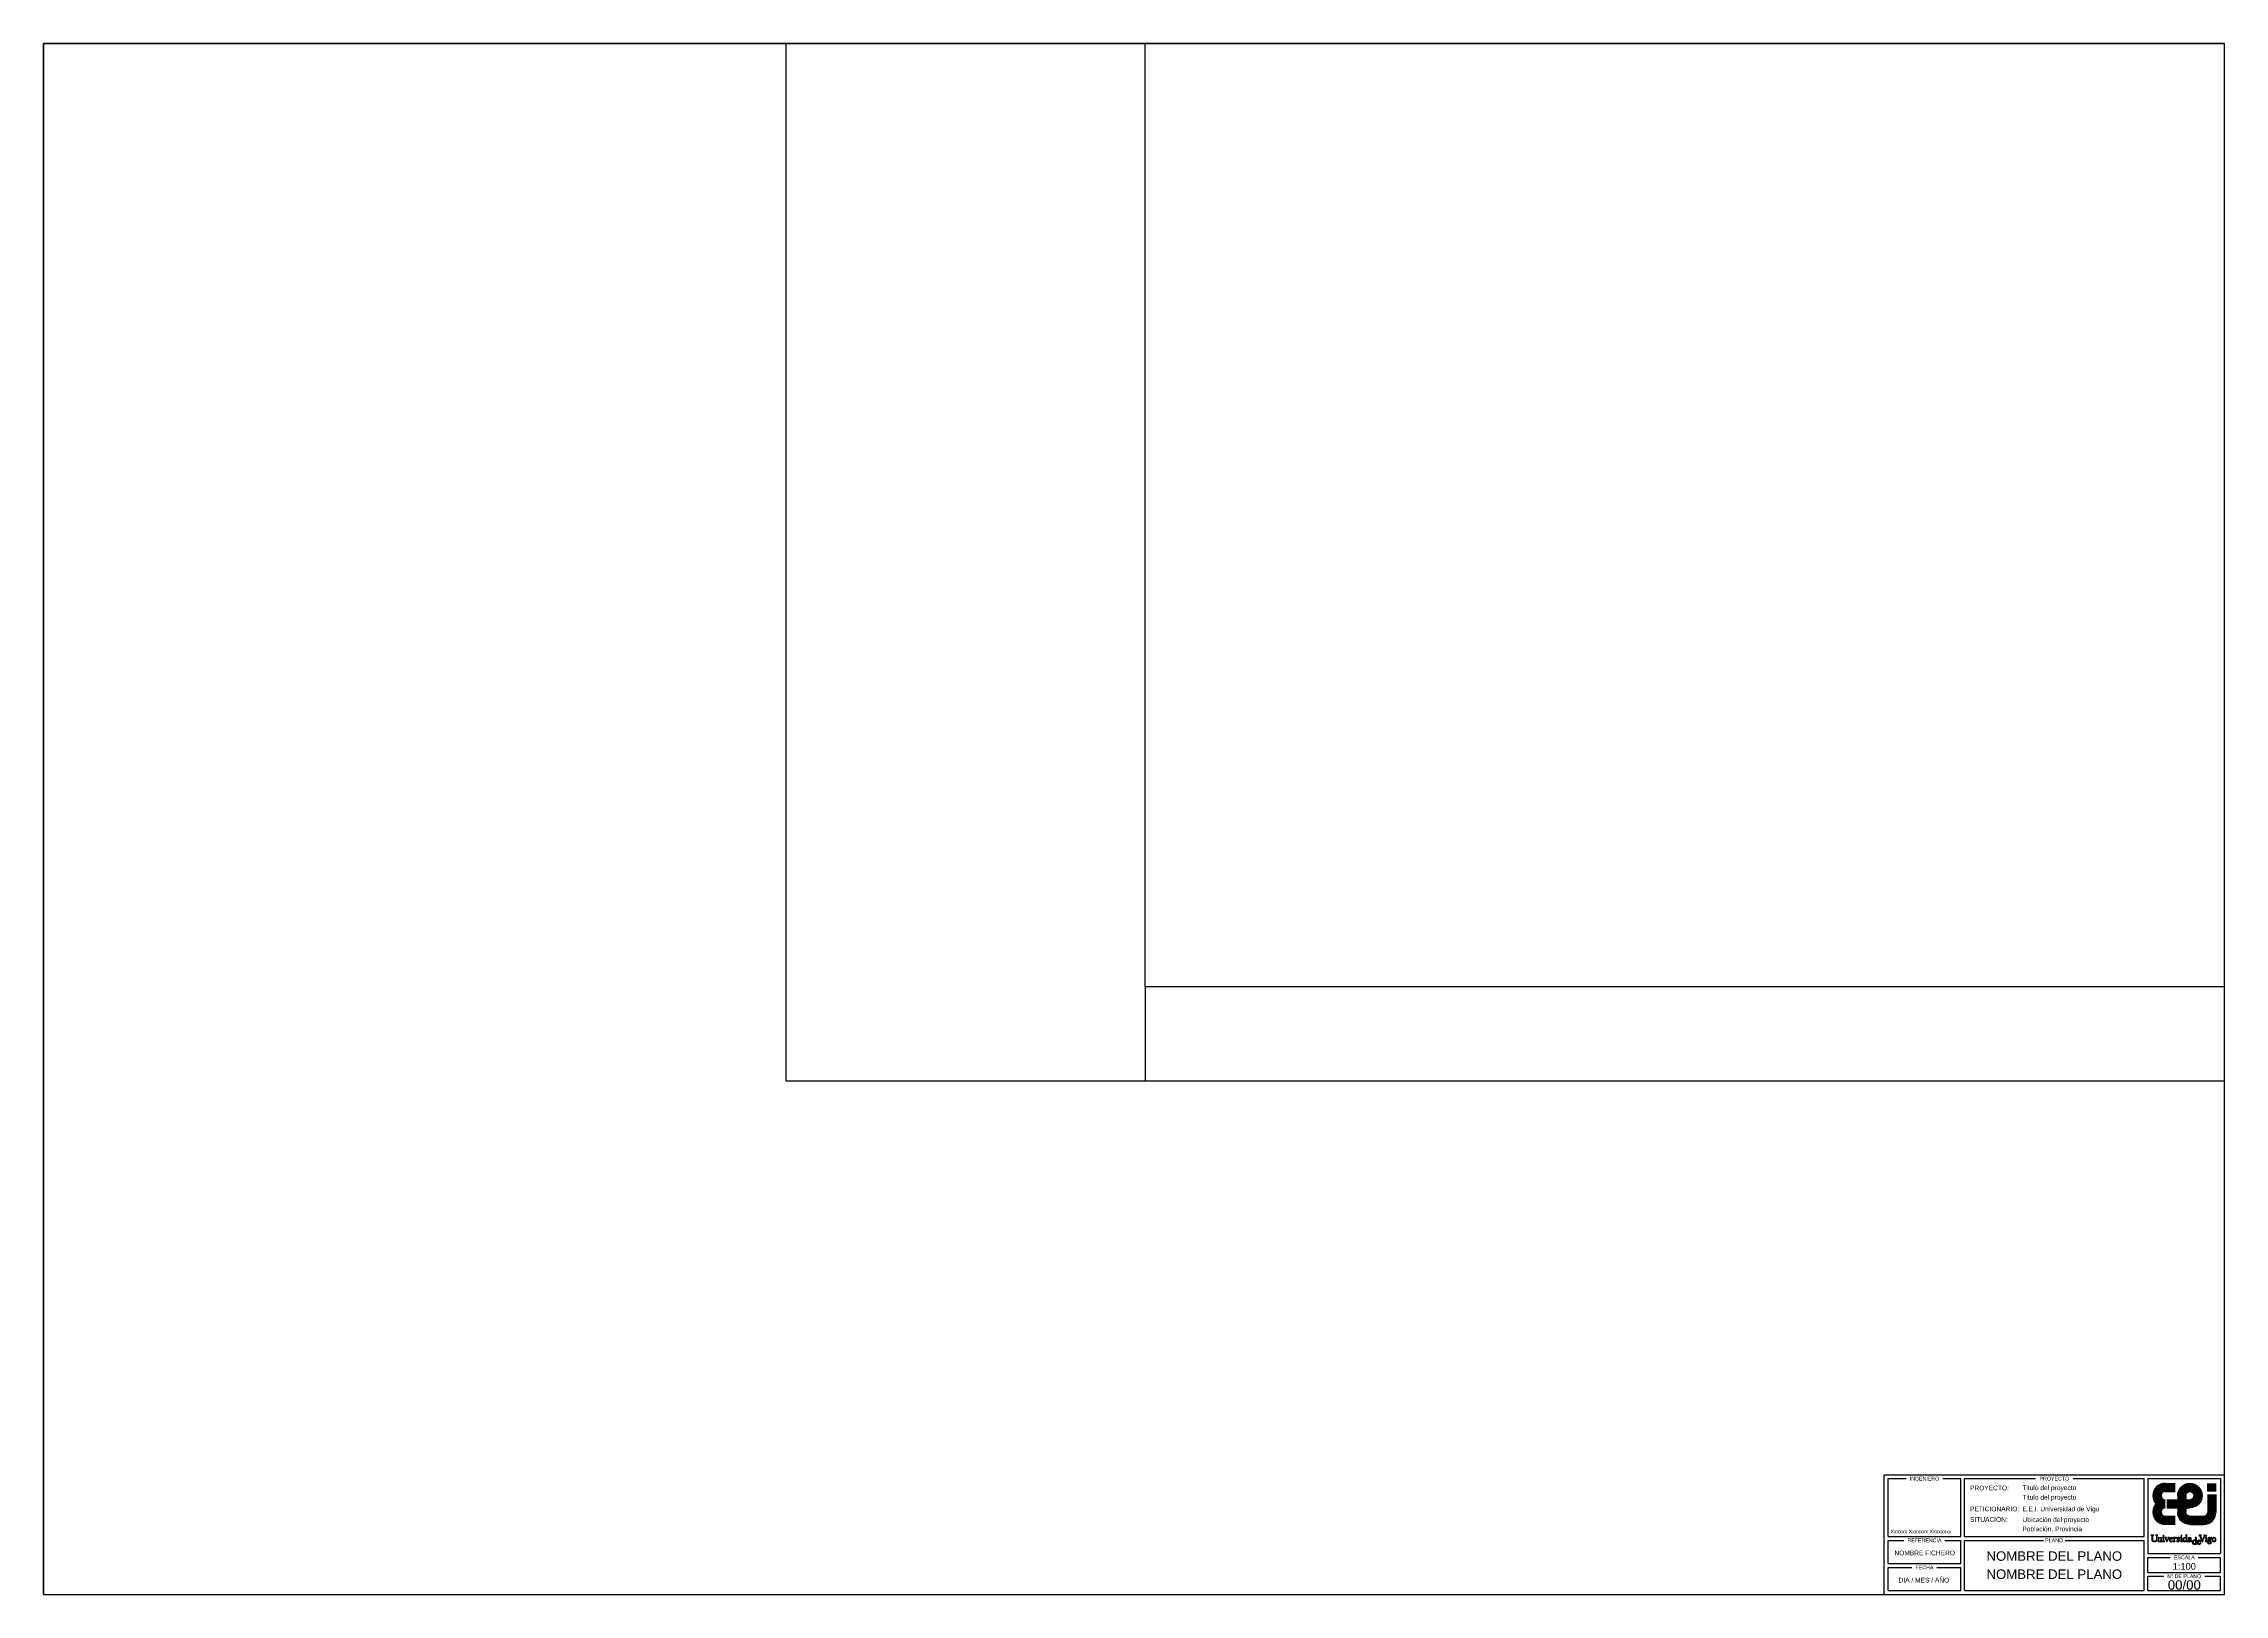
# Paper-space layout 'A0_PDF-b&n' of a CAD drawing. Header units: millimetres. Extents: x 24 to 1178, y 9 to 830.
# The model-space entities are those that its viewports show. They can reach past a viewport. Long polylines and large blocks are cut down to what shows.
import ezdxf
from ezdxf.enums import TextEntityAlignment as Align

# ---------------------------------------------------------------- set-up
doc = ezdxf.new("R2010")
doc.units = ezdxf.units.MM
doc.header["$LTSCALE"] = 0.05
doc.linetypes.add('CONTINUA', pattern=[0])
doc.layers.get('0').update_dxf_attribs({"color": 250})
for name, color, linetype, lineweight in [('Borde Formato', 7, 'Continuous', 25), ('Cajetin.Lineas', 7, 'CONTINUA', 25), ('Cajetin.Textos', 7, 'CONTINUA', 25), ('Cajetin.Titulos', 7, 'CONTINUA', 25), ('Ventana grafica 1', 7, 'Continuous', 25)]:
    doc.layers.add(name, color=color, linetype=linetype, lineweight=lineweight)
doc.layers.add('Cajetin.Logos', color=7, linetype='Continuous')
doc.styles.get("Standard").update_dxf_attribs({"font": 'arial.ttf'})

msp = doc.modelspace()

# ---------------------------------------------------------------- linework, layer by layer
msp.add_line((19000, 5000), (19000, 0))
for points in [[(0, 594000), (759000, 594000), (759000, 3), (0, 3)], [(19000, 62319), (754000, 62319), (754000, 5001), (19000, 5001)]]:
    msp.add_lwpolyline(points, close=True)

psp = doc.layouts.new('A0_PDF-b&n')

# ---------------------------------------------------------------- linework, layer by layer
at = {"color": 7}
for points in [[(1146.8, 68), (1152.1, 68)], [(1146.8, 67.5), (1152.1, 67.5)], [(1146.8, 67.1), (1152.1, 67.1)], [(1146.8, 66.6), (1152.1, 66.6)], [(1146.8, 66.1), (1152.1, 66.1)], [(1146.8, 65.6), (1152.1, 65.6)], [(1146.8, 65.1), (1152.1, 65.1)], [(1146.8, 64.6), (1152.1, 64.6)], [(1146.8, 64.2), (1152.1, 64.2)], [(1146.8, 63.7), (1152.1, 63.7)], [(1147.7, 59.3), (1153.5, 59.3)], [(1147.7, 58.8), (1153.5, 58.8)], [(1147.7, 58.4), (1153.5, 58.4)], [(1147.7, 57.9), (1153.5, 57.9)], [(1153.5, 61.5), (1153.5, 52.7)], [(1153.5, 59.3), (1160, 59.3)], [(1153.5, 58.8), (1160, 58.8)], [(1153.5, 58.4), (1160, 58.4)], [(1153.5, 57.9), (1160.1, 57.9)], [(1154, 61.5), (1154, 52.7)], [(1154.4, 61.5), (1154.4, 52.7)], [(1154.9, 61.5), (1154.9, 52.7)], [(1155.4, 61.5), (1155.4, 52.7)], [(1155.9, 61.5), (1155.9, 52.7)], [(1156.4, 61.5), (1156.4, 52.7)], [(1156.9, 61.5), (1156.9, 52.7)], [(1157.3, 61.5), (1157.3, 52.7)], [(1157.8, 61.5), (1157.8, 52.7)], [(1169.4, 63.6), (1169.4, 68)], [(1169.4, 62.1), (1169.4, 52.6)], [(1169.8, 63.6), (1169.8, 68)], [(1169.8, 62.1), (1169.8, 52.6)], [(1170.3, 63.6), (1170.3, 68)], [(1170.3, 62.1), (1170.3, 52.6)], [(1170.8, 63.6), (1170.8, 68)], [(1170.8, 62.1), (1170.8, 52.6)], [(1171.3, 63.6), (1171.3, 68)], [(1171.3, 62.1), (1171.3, 52.6)], [(1171.8, 63.6), (1171.8, 68)], [(1171.8, 62.1), (1171.8, 52.6)], [(1172.3, 63.6), (1172.3, 68)], [(1172.3, 62.1), (1172.3, 52.6)], [(1172.7, 63.6), (1172.7, 68)], [(1172.7, 62.1), (1172.7, 52.6)], [(1173.2, 63.6), (1173.2, 68)], [(1173.2, 62.1), (1173.2, 52.5)], [(1173.7, 63.6), (1173.7, 68)], [(1173.7, 62.1), (1173.7, 52.6)], [(1146.8, 50.6), (1152.1, 50.6)], [(1146.8, 50.1), (1152.1, 50.1)], [(1146.8, 49.7), (1152.1, 49.7)], [(1146.8, 49.2), (1152.1, 49.2)], [(1146.8, 48.7), (1152.1, 48.7)], [(1146.8, 48.2), (1152.1, 48.2)], [(1146.8, 47.7), (1152.1, 47.7)], [(1146.8, 47.2), (1152.1, 47.2)], [(1146.8, 46.8), (1152.1, 46.8)], [(1146.8, 46.3), (1152.1, 46.3)], [(1147.7, 57.4), (1153.5, 57.4)], [(1147.7, 56.9), (1153.5, 56.9)], [(1147.7, 56.4), (1153.5, 56.4)], [(1147.7, 55.9), (1153.5, 55.9)], [(1147.7, 55.5), (1153.5, 55.5)], [(1147.7, 55), (1153.5, 55)], [(1153.5, 57.4), (1160.1, 57.4)], [(1153.5, 56.9), (1160, 56.9)], [(1153.5, 56.4), (1160, 56.4)], [(1153.5, 55.9), (1160, 55.9)], [(1153.5, 55.5), (1160, 55.5)], [(1153.5, 55), (1160, 55)], [(1160, 50.6), (1167.2, 50.6)], [(1160, 50.1), (1167.2, 50.1)], [(1160, 49.6), (1167.2, 49.6)], [(1160, 49.1), (1167.2, 49.1)], [(1160, 48.6), (1167.2, 48.6)], [(1160, 48.2), (1167.2, 48.2)], [(1160, 47.7), (1167.2, 47.7)], [(1160, 47.2), (1167.2, 47.2)], [(1160, 46.7), (1167.2, 46.7)], [(1160, 46.2), (1167.2, 46.2)], [(1139.2, 40.6), (1139.2, 40.5)], [(1140.8, 40.5), (1140.8, 40.6), (1139.2, 40.6), (1139.2, 40.6)], [(1139.8, 40), (1139.8, 38.2)], [(1140.3, 38.3), (1140.3, 40)], [(1142.9, 40.5), (1142.9, 40.6), (1141.8, 40.6), (1141.8, 40.5)], [(1142.3, 40), (1142.3, 38.4)], [(1142.5, 38.4), (1142.5, 40)], [(1142.9, 39.3), (1142.9, 39.2), (1142.9, 39.2)], [(1142.9, 37.3), (1142.9, 37.2), (1143.9, 37.2), (1143.9, 37.3), (1143.9, 37.3)], [(1143.2, 38.8), (1143.2, 37.7), (1143.2, 37.5)], [(1143.6, 37.7), (1143.6, 38.7)], [(1144.3, 37.3), (1144.3, 37.3), (1144.3, 37.2), (1145.3, 37.2), (1145.3, 37.3), (1145.3, 37.3)], [(1144.6, 38.7), (1144.6, 37.7)], [(1145, 37.7), (1145, 38.7)], [(1145.5, 39.3), (1145.5, 39.2), (1145.6, 39.2)], [(1145.5, 37.3), (1145.5, 37.2), (1146.6, 37.2), (1146.6, 37.3), (1146.5, 37.3)], [(1145.8, 38.8), (1145.8, 37.7), (1145.8, 37.5)], [(1146.2, 37.7), (1146.2, 39.4), (1146.2, 39.4)], [(1146.6, 39.3), (1146.6, 39.2)], [(1147.5, 39.2), (1147.5, 39.3), (1146.6, 39.3), (1146.6, 39.3)], [(1147, 38.8), (1147.7, 37.1), (1147.8, 37.1), (1148.5, 38.7)], [(1148.4, 38.8), (1147.9, 37.5), (1147.3, 38.8)], [(1148.9, 39.2), (1148.9, 39.3), (1148.3, 39.3), (1148.3, 39.2)], [(1150.4, 38.7), (1149.4, 38.7)], [(1149.4, 38.6), (1150.8, 38.6), (1150.8, 38.6)], [(1150.8, 37.7), (1150.7, 37.7)], [(1150.8, 38.6), (1150.8, 38.6)], [(1151.1, 39.3), (1151.1, 39.2), (1151.2, 39.2)], [(1151.1, 37.3), (1151.1, 37.2), (1152.2, 37.2), (1152.2, 37.3), (1152.1, 37.3)], [(1151.4, 38.8), (1151.4, 37.7), (1151.4, 37.5)], [(1151.8, 37.7), (1151.8, 38.5)], [(1153.2, 37.8), (1153.1, 37.8), (1153.1, 37.1), (1153.2, 37.1)], [(1154.3, 38.7), (1154.4, 38.7), (1154.4, 39.3), (1154.3, 39.3), (1154.3, 39.3)], [(1154.9, 39.3), (1154.9, 39.2), (1155, 39.2)], [(1154.9, 37.3), (1154.9, 37.2), (1156, 37.2), (1156, 37.3), (1155.9, 37.3)], [(1155.2, 38.8), (1155.2, 37.7), (1155.2, 37.5)], [(1155.6, 37.7), (1155.6, 39.4), (1155.6, 39.4)], [(1157.6, 40.6), (1157.6, 40.5), (1157.7, 40.5)], [(1157.9, 40.2), (1157.9, 39.1)], [(1157.9, 38.9), (1157.9, 37.6)], [(1158.3, 37.7), (1158.3, 40.8)], [(1158.6, 37.2), (1158.6, 37.3)], [(1160.3, 38.8), (1160.3, 38.6)], [(1160.3, 38.4), (1160.3, 37.6)], [(1160.6, 37.6), (1160.6, 38.6), (1160.6, 38.6)], [(1161.1, 37.5), (1161.1, 37.6), (1161, 37.6)], [(1162.7, 39.3), (1162.7, 39.2), (1162.8, 39.2)], [(1163, 38.8), (1163, 37.7)], [(1163, 37.5), (1163, 36.2)], [(1163.4, 36.3), (1163.4, 39.4)], [(1163.7, 35.8), (1163.7, 35.9)], [(1165.3, 37.3), (1164.3, 37.3)], [(1164.3, 37.2), (1165.7, 37.2), (1165.7, 37.2)], [(1164.7, 40.6), (1164.7, 40.5), (1164.7, 40.5)], [(1165.9, 40.5), (1166.1, 40.5), (1166.1, 40.6), (1164.7, 40.6), (1164.7, 40.6)], [(1165.2, 40), (1166.5, 37.1), (1166.6, 37.1), (1167.7, 40)], [(1165.7, 36.3), (1165.6, 36.3)], [(1167.5, 40), (1166.7, 37.7), (1165.7, 40.1)], [(1165.7, 37.2), (1165.7, 37.2)], [(1168.1, 40.5), (1168.1, 40.6), (1167.3, 40.6), (1167.3, 40.5)], [(1168, 39.3), (1168, 39.2), (1168.1, 39.2)], [(1168, 37.3), (1168, 37.2), (1169.1, 37.2), (1169.1, 37.3), (1169, 37.3)], [(1168.4, 38.8), (1168.4, 37.7), (1168.4, 37.5)], [(1168.7, 37.7), (1168.7, 39.4), (1168.7, 39.4)], [(1170.1, 37.8), (1170.2, 37.8)]]:
    psp.add_lwpolyline(points, dxfattribs=at)
for points in [[(1146.9, 68), (1143.2, 68), (1140.3, 65.1), (1140.3, 61.5)], [(1140.3, 61.5), (1140.3, 57.9), (1143.2, 55), (1146.9, 55)], [(1146.9, 59.3), (1143.2, 59.3), (1140.3, 56.4), (1140.3, 52.8)], [(1146.8, 67.5), (1143.4, 67.5), (1140.8, 64.8), (1140.8, 61.5)], [(1140.8, 61.5), (1140.8, 58.2), (1143.4, 55.5), (1146.8, 55.5)], [(1146.8, 58.8), (1143.4, 58.8), (1140.8, 56.1), (1140.8, 52.8)], [(1146.8, 67.1), (1143.7, 67.1), (1141.3, 64.6), (1141.3, 61.5)], [(1141.3, 61.5), (1141.3, 58.4), (1143.7, 55.9), (1146.8, 55.9)], [(1146.8, 58.4), (1143.7, 58.4), (1141.3, 55.9), (1141.3, 52.8)], [(1146.8, 66.6), (1144, 66.6), (1141.8, 64.3), (1141.8, 61.5)], [(1141.8, 61.5), (1141.8, 58.7), (1144, 56.4), (1146.8, 56.4)], [(1146.8, 57.9), (1144, 57.9), (1141.8, 55.6), (1141.8, 52.8)], [(1146.8, 66.1), (1144.2, 66.1), (1142.3, 64), (1142.3, 61.5)], [(1142.3, 61.5), (1142.3, 59), (1144.2, 56.9), (1146.8, 56.9)], [(1146.8, 65.6), (1144.5, 65.6), (1142.7, 63.8), (1142.7, 61.5)], [(1142.7, 61.5), (1142.7, 59.2), (1144.5, 57.4), (1146.8, 57.4)], [(1146.8, 65.1), (1144.8, 65.1), (1143.2, 63.5), (1143.2, 61.5)], [(1143.2, 61.5), (1143.2, 59.5), (1144.8, 57.9), (1146.8, 57.9)], [(1146.8, 64.6), (1145, 64.6), (1143.7, 63.2), (1143.7, 61.5)], [(1143.7, 61.5), (1143.7, 59.8), (1145, 58.4), (1146.8, 58.4)], [(1146.8, 64.2), (1145.3, 64.2), (1144.2, 63), (1144.2, 61.5)], [(1144.2, 61.5), (1144.2, 60), (1145.3, 58.8), (1146.8, 58.8)], [(1146.8, 63.7), (1145.6, 63.7), (1144.7, 62.7), (1144.7, 61.5)], [(1144.7, 61.5), (1144.7, 60.3), (1145.6, 59.3), (1146.8, 59.3)], [(1153.5, 61.4), (1153.5, 65), (1156.4, 68), (1160, 68)], [(1154, 61.4), (1154, 64.8), (1156.6, 67.5), (1159.9, 67.5)], [(1154.4, 61.4), (1154.4, 64.5), (1156.9, 67), (1159.9, 67)], [(1154.9, 61.4), (1154.9, 64.2), (1157.1, 66.5), (1159.9, 66.5)], [(1155.4, 61.4), (1155.4, 64), (1157.4, 66), (1159.9, 66)], [(1155.9, 61.4), (1155.9, 63.7), (1157.7, 65.5), (1159.9, 65.5)], [(1156.4, 61.4), (1156.4, 63.4), (1157.9, 65.1), (1159.9, 65.1)], [(1156.9, 61.4), (1156.9, 63.2), (1158.2, 64.6), (1159.9, 64.6)], [(1157.3, 61.4), (1157.3, 62.9), (1158.5, 64.1), (1159.9, 64.1)], [(1157.8, 61.4), (1157.8, 62.6), (1158.7, 63.6), (1159.9, 63.6)], [(1159.9, 68), (1163.5, 68), (1166.4, 65), (1166.4, 61.4)], [(1159.9, 67.5), (1163.2, 67.5), (1165.9, 64.8), (1165.9, 61.5)], [(1159.9, 67), (1163, 67), (1165.4, 64.6), (1165.4, 61.5)], [(1159.9, 66.5), (1162.7, 66.5), (1165, 64.3), (1165, 61.5)], [(1159.9, 66), (1162.4, 66), (1164.5, 64), (1164.5, 61.5)], [(1159.9, 65.5), (1162.2, 65.5), (1164, 63.8), (1164, 61.5)], [(1159.9, 65.1), (1161.9, 65.1), (1163.5, 63.5), (1163.5, 61.5)], [(1159.9, 64.6), (1161.6, 64.6), (1163, 63.2), (1163, 61.5)], [(1159.9, 64.1), (1161.4, 64.1), (1162.6, 63), (1162.6, 61.5)], [(1159.9, 63.6), (1161.1, 63.6), (1162.1, 62.7), (1162.1, 61.5)], [(1164.5, 61.5), (1164.5, 59), (1162.5, 56.9), (1159.9, 56.9)], [(1165, 61.5), (1165, 58.7), (1162.7, 56.4), (1159.9, 56.4)], [(1165.4, 61.5), (1165.4, 58.4), (1163, 55.9), (1159.9, 55.9)], [(1165.9, 61.5), (1165.9, 58.2), (1163.3, 55.5), (1159.9, 55.5)], [(1166.4, 61.5), (1166.4, 57.9), (1163.5, 55), (1159.9, 55)], [(1163, 61.5), (1163, 59.8), (1161.7, 58.4), (1159.9, 58.4)], [(1164, 61.5), (1164, 59.3), (1162.3, 57.4), (1160, 57.4)], [(1163.5, 61.5), (1163.5, 59.5), (1162, 57.9), (1160, 57.9)], [(1162.1, 61.5), (1162.1, 60.3), (1161.2, 59.3), (1160, 59.3)], [(1162.6, 61.5), (1162.6, 60.1), (1161.4, 58.8), (1160, 58.8)], [(1140.3, 52.8), (1140.3, 49.2), (1143.2, 46.3), (1146.9, 46.3)], [(1140.8, 52.8), (1140.8, 49.5), (1143.4, 46.8), (1146.8, 46.8)], [(1141.3, 52.8), (1141.3, 49.7), (1143.7, 47.2), (1146.8, 47.2)], [(1141.8, 52.8), (1141.8, 50), (1144, 47.7), (1146.8, 47.7)], [(1146.8, 57.4), (1144.2, 57.4), (1142.3, 55.3), (1142.3, 52.8)], [(1142.3, 52.8), (1142.3, 50.3), (1144.2, 48.2), (1146.8, 48.2)], [(1146.8, 56.9), (1144.5, 56.9), (1142.7, 55.1), (1142.7, 52.8)], [(1142.7, 52.8), (1142.7, 50.5), (1144.5, 48.7), (1146.8, 48.7)], [(1146.8, 56.4), (1144.8, 56.4), (1143.2, 54.8), (1143.2, 52.8)], [(1143.2, 52.8), (1143.2, 50.8), (1144.8, 49.2), (1146.8, 49.2)], [(1146.8, 55.9), (1145, 55.9), (1143.7, 54.5), (1143.7, 52.8)], [(1143.7, 52.8), (1143.7, 51.1), (1145, 49.7), (1146.8, 49.7)], [(1146.8, 55.5), (1145.3, 55.5), (1144.2, 54.3), (1144.2, 52.8)], [(1144.2, 52.8), (1144.2, 51.3), (1145.3, 50.1), (1146.8, 50.1)], [(1146.8, 55), (1145.6, 55), (1144.7, 54), (1144.7, 52.8)], [(1144.7, 52.8), (1144.7, 51.6), (1145.6, 50.6), (1146.8, 50.6)], [(1160, 46.2), (1156.4, 46.2), (1153.5, 49.1), (1153.5, 52.7)], [(1160, 46.7), (1156.7, 46.7), (1154, 49.4), (1154, 52.7)], [(1160, 47.2), (1156.9, 47.2), (1154.5, 49.6), (1154.5, 52.7)], [(1160, 47.7), (1157.2, 47.7), (1154.9, 49.9), (1154.9, 52.7)], [(1160, 48.2), (1157.5, 48.2), (1155.4, 50.2), (1155.4, 52.7)], [(1160, 48.7), (1157.7, 48.7), (1155.9, 50.4), (1155.9, 52.7)], [(1160, 49.1), (1158, 49.1), (1156.4, 50.7), (1156.4, 52.7)], [(1160, 49.6), (1158.3, 49.6), (1156.9, 51), (1156.9, 52.7)], [(1160, 50.1), (1158.5, 50.1), (1157.3, 51.2), (1157.3, 52.7)], [(1160, 50.6), (1158.8, 50.6), (1157.8, 51.5), (1157.8, 52.7)], [(1167.2, 50.6), (1168.4, 50.6), (1169.4, 51.4), (1169.4, 52.6)], [(1167.2, 46.2), (1170.8, 46.2), (1173.7, 49), (1173.7, 52.6)], [(1167.2, 50.1), (1168.7, 50.1), (1169.8, 51.1), (1169.8, 52.6)], [(1167.2, 49.6), (1168.9, 49.6), (1170.3, 50.9), (1170.3, 52.6)], [(1167.2, 49.1), (1169.2, 49.1), (1170.8, 50.6), (1170.8, 52.6)], [(1167.2, 48.7), (1169.5, 48.7), (1171.3, 50.3), (1171.3, 52.6)], [(1167.2, 48.2), (1169.7, 48.2), (1171.8, 50.1), (1171.8, 52.6)], [(1167.2, 47.7), (1170, 47.7), (1172.3, 49.8), (1172.3, 52.6)], [(1167.2, 47.2), (1170.3, 47.2), (1172.7, 49.5), (1172.7, 52.6)], [(1167.2, 46.7), (1170.5, 46.7), (1173.2, 49.2), (1173.2, 52.5)], [(1139.2, 40.5), (1139.7, 40.5), (1139.8, 40.4), (1139.8, 40)], [(1139.8, 38.2), (1139.8, 37.5), (1140.2, 37.1), (1141.1, 37.1)], [(1140.3, 40), (1140.3, 40.4), (1140.3, 40.5), (1140.8, 40.5)], [(1140.4, 37.5), (1140.3, 37.7), (1140.3, 37.9), (1140.3, 38.3)], [(1141.2, 37.3), (1140.8, 37.3), (1140.6, 37.4), (1140.4, 37.5)], [(1141.1, 37.1), (1142, 37.1), (1142.5, 37.5), (1142.5, 38.4)], [(1142.3, 38.4), (1142.3, 37.6), (1141.8, 37.3), (1141.2, 37.3)], [(1141.8, 40.5), (1142.2, 40.5), (1142.3, 40.4), (1142.3, 40)], [(1142.5, 40), (1142.5, 40.3), (1142.6, 40.5), (1142.9, 40.5)], [(1143.5, 39.4), (1143.3, 39.3), (1143.1, 39.3), (1142.9, 39.3)], [(1142.9, 39.2), (1143.1, 39.2), (1143.2, 39.1), (1143.2, 38.8)], [(1143.2, 37.5), (1143.2, 37.4), (1143.1, 37.3), (1142.9, 37.3)], [(1142.9, 37.3), (1142.9, 37.3), (1142.9, 37.3), (1142.9, 37.3)], [(1143.6, 39), (1143.6, 39.2), (1143.5, 39.3), (1143.5, 39.4)], [(1144.4, 39.3), (1144.1, 39.3), (1143.8, 39.2), (1143.6, 38.9)], [(1143.6, 38.7), (1143.6, 38.8), (1143.9, 39.2), (1144.2, 39.2)], [(1143.6, 38.9), (1143.6, 39), (1143.6, 39), (1143.6, 39)], [(1143.9, 37.3), (1143.6, 37.3), (1143.6, 37.4), (1143.6, 37.7)], [(1144.2, 39.2), (1144.5, 39.2), (1144.6, 39), (1144.6, 38.7)], [(1144.6, 37.7), (1144.6, 37.4), (1144.6, 37.3), (1144.3, 37.3)], [(1145, 38.7), (1145, 39.1), (1144.8, 39.3), (1144.4, 39.3)], [(1145.3, 37.3), (1145, 37.3), (1145, 37.4), (1145, 37.7)], [(1146.2, 39.4), (1146, 39.3), (1145.8, 39.3), (1145.5, 39.3)], [(1145.6, 37.3), (1145.5, 37.3), (1145.5, 37.3), (1145.5, 37.3)], [(1145.6, 39.2), (1145.8, 39.2), (1145.8, 39.1), (1145.8, 38.8)], [(1145.8, 37.5), (1145.8, 37.4), (1145.7, 37.3), (1145.6, 37.3)], [(1146, 40.5), (1145.9, 40.5), (1145.8, 40.4), (1145.8, 40.2)], [(1145.8, 40.2), (1145.8, 40.1), (1145.9, 40), (1146, 40)], [(1146.3, 40.2), (1146.3, 40.4), (1146.2, 40.5), (1146, 40.5)], [(1146, 40), (1146.2, 40), (1146.3, 40.1), (1146.3, 40.2)], [(1146.5, 37.3), (1146.3, 37.3), (1146.2, 37.4), (1146.2, 37.7)], [(1146.6, 39.2), (1146.8, 39.1), (1146.9, 39), (1146.9, 39)], [(1146.9, 39), (1146.9, 39), (1146.9, 38.9), (1147, 38.8)], [(1147.3, 39), (1147.3, 39.1), (1147.4, 39.2), (1147.5, 39.2)], [(1147.3, 38.8), (1147.3, 38.9), (1147.3, 39), (1147.3, 39)], [(1148.3, 39.2), (1148.4, 39.1), (1148.5, 39.1), (1148.5, 39)], [(1148.5, 39), (1148.5, 38.9), (1148.5, 38.8), (1148.4, 38.8)], [(1148.5, 38.7), (1148.7, 39), (1148.8, 39.1), (1148.9, 39.2)], [(1150, 39.3), (1149.4, 39.3), (1149, 38.9), (1149, 38.2)], [(1149, 38.2), (1149, 37.5), (1149.4, 37.1), (1150, 37.1)], [(1149.4, 38.7), (1149.5, 39.1), (1149.6, 39.2), (1149.9, 39.2)], [(1149.4, 38.2), (1149.4, 38.3), (1149.4, 38.4), (1149.4, 38.6)], [(1150.1, 37.2), (1149.6, 37.2), (1149.4, 37.6), (1149.4, 38.2)], [(1149.9, 39.2), (1150.2, 39.2), (1150.4, 39.1), (1150.4, 38.8)], [(1150.8, 38.6), (1150.8, 39.1), (1150.5, 39.3), (1150, 39.3)], [(1150, 37.1), (1150.5, 37.1), (1150.8, 37.4), (1150.8, 37.7)], [(1150.7, 37.7), (1150.6, 37.4), (1150.4, 37.2), (1150.1, 37.2)], [(1150.4, 38.8), (1150.4, 38.8), (1150.4, 38.7), (1150.4, 38.7)], [(1151.7, 39.4), (1151.5, 39.3), (1151.3, 39.3), (1151.1, 39.3)], [(1151.2, 37.3), (1151.1, 37.3), (1151.1, 37.3), (1151.1, 37.3)], [(1151.2, 39.2), (1151.4, 39.2), (1151.4, 39.1), (1151.4, 38.8)], [(1151.4, 37.5), (1151.4, 37.4), (1151.3, 37.3), (1151.2, 37.3)], [(1151.8, 39), (1151.8, 39.2), (1151.8, 39.3), (1151.7, 39.4)], [(1152.4, 39.3), (1152.2, 39.3), (1151.9, 39.2), (1151.8, 38.8)], [(1151.8, 38.5), (1151.8, 38.8), (1152.1, 39.2), (1152.3, 39.2)], [(1151.8, 38.8), (1151.8, 38.9), (1151.8, 39), (1151.8, 39)], [(1152.1, 37.3), (1151.8, 37.3), (1151.8, 37.4), (1151.8, 37.7)], [(1152.3, 39.2), (1152.4, 39.2), (1152.4, 39.1), (1152.4, 39)], [(1152.8, 39.1), (1152.8, 39.2), (1152.6, 39.3), (1152.4, 39.3)], [(1152.4, 39), (1152.5, 38.9), (1152.5, 38.9), (1152.6, 38.9)], [(1152.6, 38.9), (1152.7, 38.9), (1152.8, 39), (1152.8, 39.1)], [(1153.7, 39.3), (1153.3, 39.3), (1153.1, 39.1), (1153.1, 38.8)], [(1153.1, 38.8), (1153.1, 38.6), (1153.2, 38.4), (1153.5, 38.2)], [(1153.8, 37.2), (1153.5, 37.2), (1153.3, 37.4), (1153.2, 37.8)], [(1153.2, 37.1), (1153.2, 37.2), (1153.3, 37.3), (1153.3, 37.3)], [(1153.3, 37.3), (1153.5, 37.2), (1153.6, 37.1), (1153.9, 37.1)], [(1153.4, 38.9), (1153.4, 39.1), (1153.5, 39.2), (1153.7, 39.2)], [(1154.1, 38.4), (1153.7, 38.6), (1153.4, 38.6), (1153.4, 38.9)], [(1153.5, 38.2), (1153.7, 38.1), (1153.9, 38.1), (1154.1, 37.9)], [(1154.2, 39.1), (1154, 39.3), (1153.9, 39.3), (1153.7, 39.3)], [(1153.7, 39.2), (1154, 39.2), (1154.2, 39.1), (1154.3, 38.7)], [(1154.3, 37.6), (1154.3, 37.4), (1154.1, 37.2), (1153.8, 37.2)], [(1153.9, 37.1), (1154.3, 37.1), (1154.5, 37.4), (1154.5, 37.8)], [(1154.5, 37.8), (1154.5, 38), (1154.4, 38.2), (1154.1, 38.4)], [(1154.1, 37.9), (1154.2, 37.8), (1154.3, 37.7), (1154.3, 37.6)], [(1154.3, 39.3), (1154.3, 39.3), (1154.3, 39.2), (1154.2, 39.1)], [(1155.6, 39.4), (1155.4, 39.3), (1155.2, 39.3), (1154.9, 39.3)], [(1155.2, 37.5), (1155.2, 37.4), (1155.1, 37.3), (1154.9, 37.3)], [(1154.9, 37.3), (1154.9, 37.3), (1154.9, 37.3), (1154.9, 37.3)], [(1155, 39.2), (1155.2, 39.2), (1155.2, 39.1), (1155.2, 38.8)], [(1155.4, 40.5), (1155.3, 40.5), (1155.2, 40.4), (1155.2, 40.2)], [(1155.2, 40.2), (1155.2, 40.1), (1155.3, 40), (1155.4, 40)], [(1155.7, 40.2), (1155.7, 40.4), (1155.6, 40.5), (1155.4, 40.5)], [(1155.4, 40), (1155.6, 40), (1155.7, 40.1), (1155.7, 40.2)], [(1155.9, 37.3), (1155.7, 37.3), (1155.6, 37.4), (1155.6, 37.7)], [(1157.2, 39.3), (1156.7, 39.3), (1156.2, 38.9), (1156.2, 38.2)], [(1156.2, 38.2), (1156.2, 37.6), (1156.6, 37.1), (1157.2, 37.1)], [(1156.7, 38.2), (1156.7, 38.8), (1157, 39.2), (1157.3, 39.2)], [(1157.3, 37.3), (1156.9, 37.3), (1156.7, 37.6), (1156.7, 38.2)], [(1157.9, 39.1), (1157.7, 39.3), (1157.5, 39.3), (1157.2, 39.3)], [(1157.2, 37.1), (1157.5, 37.1), (1157.7, 37.2), (1157.9, 37.4)], [(1157.3, 39.2), (1157.5, 39.2), (1157.7, 39.1), (1157.9, 38.9)], [(1157.9, 37.6), (1157.7, 37.4), (1157.5, 37.3), (1157.3, 37.3)], [(1158.3, 40.8), (1158.1, 40.7), (1157.8, 40.7), (1157.6, 40.6)], [(1157.7, 40.5), (1157.9, 40.5), (1157.9, 40.5), (1157.9, 40.2)], [(1157.9, 37.4), (1157.9, 37.3), (1157.9, 37.2), (1158, 37.1)], [(1158, 37.1), (1158.2, 37.1), (1158.4, 37.2), (1158.6, 37.2)], [(1158.6, 37.3), (1158.4, 37.3), (1158.3, 37.4), (1158.3, 37.7)], [(1158.6, 37.3), (1158.6, 37.3), (1158.6, 37.3), (1158.6, 37.3)], [(1160.3, 38.6), (1159.4, 38.2), (1158.9, 37.9), (1158.9, 37.5)], [(1158.9, 37.5), (1158.9, 37.3), (1159.1, 37.1), (1159.4, 37.1)], [(1159.9, 39.3), (1159.3, 39.3), (1159, 39.1), (1159, 38.9)], [(1159, 38.9), (1159, 38.8), (1159.1, 38.7), (1159.2, 38.7)], [(1159.2, 38.7), (1159.4, 38.7), (1159.4, 38.9), (1159.4, 39)], [(1159.3, 37.6), (1159.3, 38), (1159.6, 38.2), (1160.3, 38.4)], [(1159.6, 37.3), (1159.4, 37.3), (1159.3, 37.4), (1159.3, 37.6)], [(1159.4, 39), (1159.4, 39.2), (1159.6, 39.2), (1159.8, 39.2)], [(1159.4, 37.1), (1159.6, 37.1), (1159.9, 37.2), (1160.3, 37.5)], [(1160.3, 37.6), (1160, 37.4), (1159.8, 37.3), (1159.6, 37.3)], [(1159.8, 39.2), (1160.1, 39.2), (1160.3, 39.1), (1160.3, 38.8)], [(1160.6, 38.6), (1160.6, 39.1), (1160.6, 39.3), (1159.9, 39.3)], [(1160.3, 37.5), (1160.3, 37.2), (1160.4, 37.1), (1160.7, 37.1)], [(1160.8, 37.3), (1160.7, 37.3), (1160.6, 37.4), (1160.6, 37.6)], [(1160.7, 37.1), (1160.9, 37.1), (1161.1, 37.3), (1161.1, 37.5)], [(1161, 37.6), (1161, 37.4), (1160.9, 37.3), (1160.8, 37.3)], [(1162.4, 38), (1161.8, 38), (1161.3, 37.5), (1161.3, 36.8)], [(1161.3, 36.8), (1161.3, 36.2), (1161.7, 35.7), (1162.3, 35.7)], [(1161.8, 36.8), (1161.8, 37.5), (1162.1, 37.8), (1162.4, 37.8)], [(1162.4, 35.9), (1162, 35.9), (1161.8, 36.2), (1161.8, 36.8)], [(1162.3, 35.7), (1162.6, 35.7), (1162.8, 35.8), (1163, 36.1)], [(1163, 37.7), (1162.8, 37.9), (1162.6, 38), (1162.4, 38)], [(1162.4, 37.8), (1162.6, 37.8), (1162.8, 37.7), (1163, 37.5)], [(1163, 36.2), (1162.8, 36), (1162.6, 35.9), (1162.4, 35.9)], [(1163.4, 39.4), (1163.2, 39.3), (1162.9, 39.3), (1162.7, 39.3)], [(1162.8, 39.2), (1163, 39.2), (1163, 39.1), (1163, 38.8)], [(1163, 36.1), (1163, 36), (1163, 35.8), (1163.1, 35.7)], [(1163.1, 35.7), (1163.3, 35.8), (1163.5, 35.8), (1163.7, 35.8)], [(1163.7, 35.9), (1163.5, 35.9), (1163.4, 36), (1163.4, 36.3)], [(1163.7, 35.9), (1163.7, 35.9), (1163.7, 35.9), (1163.7, 35.9)], [(1164.9, 38), (1164.3, 38), (1163.9, 37.5), (1163.9, 36.8)], [(1163.9, 36.8), (1163.9, 36.2), (1164.3, 35.7), (1164.9, 35.7)], [(1164.3, 37.3), (1164.4, 37.7), (1164.5, 37.9), (1164.8, 37.9)], [(1164.3, 36.8), (1164.3, 36.9), (1164.3, 37.1), (1164.3, 37.2)], [(1165, 35.9), (1164.5, 35.9), (1164.3, 36.2), (1164.3, 36.8)], [(1164.7, 40.5), (1165, 40.5), (1165.1, 40.3), (1165.2, 40)], [(1164.8, 37.9), (1165.1, 37.9), (1165.3, 37.7), (1165.3, 37.4)], [(1165.7, 37.2), (1165.7, 37.7), (1165.3, 38), (1164.9, 38)], [(1164.9, 35.7), (1165.3, 35.7), (1165.7, 36), (1165.7, 36.3)], [(1165.6, 36.3), (1165.5, 36), (1165.3, 35.9), (1165, 35.9)], [(1165.3, 37.4), (1165.3, 37.4), (1165.3, 37.4), (1165.3, 37.3)], [(1165.6, 40.3), (1165.6, 40.5), (1165.7, 40.5), (1165.9, 40.5)], [(1165.7, 40.1), (1165.7, 40.2), (1165.6, 40.3), (1165.6, 40.3)], [(1167.3, 40.5), (1167.5, 40.5), (1167.6, 40.4), (1167.6, 40.2)], [(1167.6, 40.2), (1167.6, 40.1), (1167.5, 40.1), (1167.5, 40)], [(1167.7, 40), (1167.8, 40.3), (1167.9, 40.5), (1168.1, 40.5)], [(1168.7, 39.4), (1168.5, 39.3), (1168.3, 39.3), (1168, 39.3)], [(1168.1, 37.3), (1168, 37.3), (1168, 37.3), (1168, 37.3)], [(1168.1, 39.2), (1168.3, 39.2), (1168.4, 39.1), (1168.4, 38.8)], [(1168.4, 37.5), (1168.4, 37.4), (1168.3, 37.3), (1168.1, 37.3)], [(1168.5, 40.5), (1168.4, 40.5), (1168.3, 40.4), (1168.3, 40.2)], [(1168.3, 40.2), (1168.3, 40.1), (1168.4, 40), (1168.5, 40)], [(1168.8, 40.2), (1168.8, 40.4), (1168.7, 40.5), (1168.5, 40.5)], [(1168.5, 40), (1168.7, 40), (1168.8, 40.1), (1168.8, 40.2)], [(1169, 37.3), (1168.8, 37.3), (1168.7, 37.4), (1168.7, 37.7)], [(1169.5, 36.9), (1169.4, 36.9), (1169.3, 36.8), (1169.3, 36.6)], [(1169.3, 36.6), (1169.3, 36.2), (1169.7, 35.9), (1170.3, 35.9)], [(1170.2, 39.3), (1169.7, 39.3), (1169.4, 39), (1169.4, 38.6)], [(1169.4, 38.6), (1169.4, 38.3), (1169.5, 38.1), (1169.8, 37.9)], [(1169.8, 37.9), (1169.5, 37.8), (1169.4, 37.6), (1169.4, 37.4)], [(1169.4, 37.4), (1169.4, 37.1), (1169.8, 37.1), (1170.4, 37)], [(1169.5, 36.5), (1169.5, 36.7), (1169.5, 36.8), (1169.7, 36.9)], [(1169.7, 36.9), (1169.6, 36.9), (1169.6, 36.9), (1169.5, 36.9)], [(1170.3, 36), (1169.8, 36), (1169.5, 36.2), (1169.5, 36.5)], [(1169.6, 37.6), (1169.6, 37.7), (1169.8, 37.8), (1170.1, 37.8)], [(1170.4, 37.4), (1169.9, 37.4), (1169.6, 37.4), (1169.6, 37.6)], [(1169.8, 38.6), (1169.8, 39), (1169.9, 39.2), (1170.2, 39.2)], [(1170.2, 37.9), (1169.9, 37.9), (1169.8, 38.1), (1169.8, 38.6)], [(1170.9, 39.1), (1170.7, 39.3), (1170.5, 39.3), (1170.2, 39.3)], [(1170.2, 39.2), (1170.6, 39.2), (1170.7, 39), (1170.7, 38.6)], [(1170.7, 38.6), (1170.7, 38.1), (1170.5, 37.9), (1170.2, 37.9)], [(1170.2, 37.8), (1170.7, 37.8), (1171.1, 38.1), (1171.1, 38.6)], [(1170.3, 35.9), (1171, 35.9), (1171.3, 36.2), (1171.3, 36.7)], [(1171.1, 36.6), (1171.1, 36.2), (1170.8, 36), (1170.3, 36)], [(1171.3, 36.7), (1171.3, 37.1), (1171, 37.3), (1170.4, 37.4)], [(1170.4, 37), (1170.8, 37), (1171.1, 36.8), (1171.1, 36.6)], [(1171.3, 39.3), (1171.2, 39.3), (1171.1, 39.3), (1170.9, 39.1)], [(1170.9, 39), (1171.1, 39.1), (1171.2, 39.2), (1171.2, 39.2)], [(1171.1, 38.6), (1171.1, 38.7), (1171, 38.9), (1170.9, 39)], [(1171.2, 39.2), (1171.3, 39.2), (1171.3, 39), (1171.4, 39)], [(1171.6, 39.1), (1171.6, 39.2), (1171.5, 39.3), (1171.3, 39.3)], [(1171.4, 39), (1171.5, 39), (1171.6, 39), (1171.6, 39.1)], [(1172.6, 39.3), (1172, 39.3), (1171.6, 38.9), (1171.6, 38.2)], [(1171.6, 38.2), (1171.6, 37.6), (1172, 37.1), (1172.6, 37.1)], [(1172, 38.3), (1172, 38.9), (1172.2, 39.2), (1172.7, 39.2)], [(1172.7, 37.2), (1172.2, 37.2), (1172, 37.6), (1172, 38.3)], [(1173.7, 38.2), (1173.7, 38.9), (1173.3, 39.3), (1172.6, 39.3)], [(1172.6, 37.1), (1173.3, 37.1), (1173.7, 37.6), (1173.7, 38.2)], [(1172.7, 39.2), (1173.1, 39.2), (1173.3, 38.9), (1173.3, 38.2)], [(1173.3, 38.2), (1173.3, 37.6), (1173.1, 37.2), (1172.7, 37.2)]]:
    psp.add_open_spline(points, degree=3, dxfattribs=at)
at = {"layer": 'Borde Formato'}
for p, q in [((24.2, 9.2), (24.2, 830.2)), ((24.2, 830.2), (1178.2, 830.2)), ((1178.2, 9.2), (1178.2, 830.2)), ((24.2, 9.2), (1178.2, 9.2))]:
    psp.add_line(p, q, dxfattribs=at)
at = {"layer": 'Cajetin.Lineas'}
for p, q in [((998.2, 72.5), (1178.2, 72.5)), ((998.2, 9.2), (998.2, 72.5)), ((1000.2, 39.8), (1000.2, 70.5)), ((1000.2, 70.5), (1009.8, 70.5)), ((1029.2, 70.5), (1038.7, 70.5)), ((1038.7, 39.8), (1038.7, 70.5)), ((1040.7, 39.8), (1040.7, 70.5)), ((1040.7, 70.5), (1078.3, 70.5)), ((1098.1, 70.5), (1135.7, 70.5)), ((1135.7, 39.8), (1135.7, 70.5)), ((1000.2, 39.8), (1038.7, 39.8)), ((1000.2, 25.5), (1000.2, 37.8)), ((1000.2, 37.8), (1008.6, 37.8)), ((1030.3, 37.8), (1038.7, 37.8)), ((1038.7, 25.5), (1038.7, 37.8)), ((1040.7, 39.8), (1135.7, 39.8)), ((1040.7, 11.2), (1040.7, 37.8)), ((1040.7, 37.8), (1082.5, 37.8)), ((1093.9, 37.8), (1135.7, 37.8)), ((1135.7, 11.2), (1135.7, 37.8)), ((1000.2, 25.5), (1038.7, 25.5)), ((1000.2, 11.2), (1000.2, 23.5)), ((1000.2, 23.5), (1012.8, 23.5)), ((1026, 23.5), (1038.7, 23.5)), ((1038.7, 11.2), (1038.7, 23.5)), ((1137.7, 30.8), (1176.2, 30.8)), ((1137.7, 20.8), (1137.7, 28.8)), ((1137.7, 28.8), (1149.5, 28.8)), ((1164.3, 28.8), (1176.2, 28.8)), ((1176.2, 20.8), (1176.2, 28.8)), ((1137.7, 20.8), (1176.2, 20.8)), ((1137.7, 11.2), (1137.7, 18.8)), ((1137.7, 18.8), (1146.2, 18.8)), ((1167.8, 18.8), (1176.2, 18.8)), ((1176.2, 11.2), (1176.2, 18.8)), ((1000.2, 11.2), (1038.7, 11.2)), ((1040.7, 11.2), (1135.7, 11.2)), ((1137.7, 11.2), (1176.2, 11.2))]:
    psp.add_line(p, q, dxfattribs=at)
at = {"layer": 'Cajetin.Logos'}
psp.add_line((1137.7, 70.5), (1176.2, 70.5), dxfattribs=at)
at = {"layer": 'Ventana grafica 1'}
for p, q in [((1137.7, 70.5), (1137.7, 30.8)), ((1176.2, 70.5), (1176.2, 30.8))]:
    psp.add_line(p, q, dxfattribs=at)
psp.add_lwpolyline([(24.2, 830.2), (24.2, 9.2), (998.2, 9.2), (998.2, 72.5), (1178.2, 72.5), (1178.2, 830.2), (24.2, 830.2)], close=True, dxfattribs=at)

# ---------------------------------------------------------------- texts
at = {"layer": 'Cajetin.Textos'}
for s, height, p in [('PROYECTO:', 2.5, (1043.6, 64.3)), ('Titulo del proyecto', 2.5, (1071.3, 64.4)), ('Titulo del proyecto', 2.5, (1071.3, 59.4)), ('SITUACIÓN:', 2.5, (1043.6, 47.6)), ('PETICIONARIO:', 2.5, (1043.6, 53.2)), ('E.E.I. Universidad de Vigo', 2.5, (1071.3, 53.2)), ('Ubicación del proyecto', 2.5, (1071.3, 47.5)), ('Xxxxxx Xxxxxxx Xxxxxxxx', 2, (1001.5, 41.5)), ('Población. Provincia', 2.5, (1071.3, 42.6)), ('NOMBRE FICHERO', 2.5, (1003.6, 29.9)), ('DIA / MES / AÑO', 2.5, (1005.8, 15.5))]:
    psp.add_text(s, height=height, dxfattribs=at).set_placement(p)
for s, height, p in [('NOMBRE DEL PLANO', 5, (1088.2, 27)), ('1:100', 3.5, (1157, 22.3)), ('NOMBRE DEL PLANO', 5, (1088.2, 17.4)), ('00/00', 5, (1157, 11.7))]:
    psp.add_text(s, height=height, dxfattribs=at).set_placement(p, align=Align.CENTER)
at = {"layer": 'Cajetin.Titulos'}
for s, p in [('INGENIERO', (1019.5, 70.5)), ('PROYECTO', (1088.2, 70.5)), ('REFERENCIA', (1019.5, 37.8)), ('PLANO', (1088.1, 37.8)), ('FECHA', (1019.5, 23.5)), ('ESCALA', (1157, 28.8)), ('Nº DE PLANO', (1157, 18.8))]:
    psp.add_text(s, height=2, dxfattribs=at).set_placement(p, align=Align.MIDDLE_CENTER)

# ---------------------------------------------------------------- viewports
at = {"layer": 'Ventana grafica 1'}
vp = psp.add_viewport(center=(601.2, 419.7), size=(1154, 821), view_center_point=(18403.4, 13880.3), view_height=82100, dxfattribs=at)
vp.dxf.flags = 0x10000  # cut along an outline
vp.dxf.clipping_boundary_handle = psp.add_lwpolyline([(24.2, 830.2), (24.2, 9.2), (998.2, 9.2), (998.2, 72.5), (1178.2, 72.5), (1178.2, 830.2), (24.2, 830.2)], format="xyb", close=True, dxfattribs={"invisible": 1}).dxf.handle

doc.saveas('drawing.dxf')
